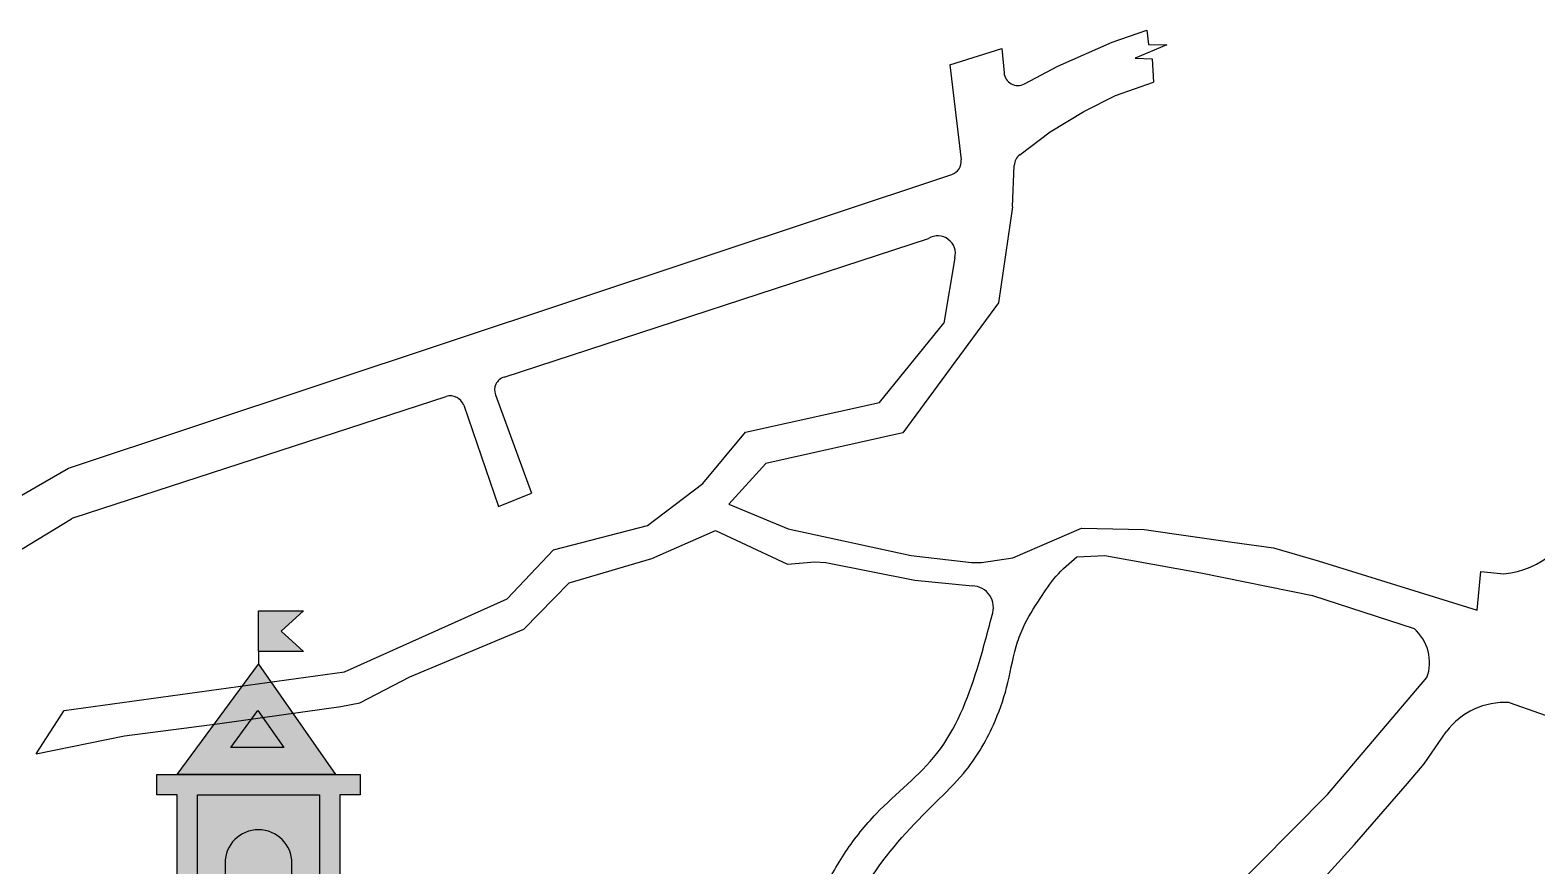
# Model space of a CAD drawing. Header units: metres. Extents: x 125.25 to 127.94, y 109.47 to 110.92.
# Drawn here: x 125.4898 to 125.5985, y 109.7253 to 109.7857 of the extents above; entities that cross this region are included whole.
import ezdxf

# ---------------------------------------------------------------- set-up
doc = ezdxf.new("R2010")
doc.units = ezdxf.units.M
doc.linetypes.add('DASHEDX2', pattern=[38.099999999999994, 25.4, -12.7])
pattern_1 = [(0, (0, 0), (0, 6.985), [5.08, -1.905]), (90, (0, 0), (-6.985, 4.277078946022131e-16), [5.08, -1.905])]

# ---------------------------------------------------------------- blocks, each defined once
blk = doc.blocks.new('A$C7F8862DF')
at = {"linetype": 'DASHEDX2', "true_color": 0xf53d00, "transparency": 33554687}
h = blk.add_hatch(dxfattribs=at)
h.set_pattern_fill('ANGLE', color=20)
h.set_pattern_definition(pattern_1)
h.paths.add_polyline_path([(0.0037499999999641, 0.01110162074805032), (0.003749999999996589, 0.01260162074805748), (0.005418250573271166, 0.01260162074805748), (0.004584125286640983, 0.0118516207480468), (0.005418250573271166, 0.01110162074805032)])
h.paths.add_polyline_path([(0.001499999999978741, 0.0007500000000248974), (0.001499999999978741, 0.005805751500375322), (0.006000000000014438, 0.005805751500375322), (0.005999999999957595, 0.0007500000000248974)])
edge = h.paths.add_edge_path()
edge.add_arc((0.00374999999999659, 0.003275437618755428), 0.001236848067962357, 90.00000000000004, 180)
edge.add_line((0.002513151932034233, 0.003275437618755428), (0.002513151932029448, 0.0007500000000201356))
edge.add_line((0.002513151932029448, 0.0007500000000201355), (0.00498684806796373, 0.0007500000000248218))
edge.add_line((0.00498684806796373, 0.0007500000000248218), (0.004986848067958946, 0.003275437618755428))
edge.add_arc((0.003749999999996589, 0.003275437618755427), 0.001236848067962357, 4.017968591707413e-14, 90)
h.paths.add_polyline_path([(0.002727219116451872, 0.007555751500386008), (0.003729008227845009, 0.008917379114293123), (0.004680350670044931, 0.007555751500386008)], flags=16)
h.paths.add_polyline_path([(0.0007499999999822649, 0.006555751500386009), (0.003749999999996589, 0.01063333908372499), (0.006598930273000292, 0.006555751500386009)])
at = {"linetype": 'DASHEDX2', "transparency": 33554687}
h = blk.add_hatch(color=20, dxfattribs=at)
h.dxf.hatch_style = 1
h.paths.add_polyline_path([(0.0007499999999822649, 0.006555751500386009), (0.003749999999996589, 0.01063333908372499), (0.006598930273000292, 0.006555751500386009)])
h.paths.add_polyline_path([(0.002727219116451872, 0.007555751500386008), (0.003729008227845009, 0.008917379114293123), (0.004680350670044931, 0.007555751500386008)], flags=16)
h.paths.add_polyline_path([(0.0037499999999641, 0.01110162074805032), (0.003749999999996589, 0.01260162074805748), (0.005418250573271166, 0.01260162074805748), (0.004584125286640983, 0.0118516207480468), (0.005418250573271166, 0.01110162074805032)])
h.paths.add_polyline_path([(0.001499999999978741, 0.0007500000000248974), (0.001499999999978741, 0.005805751500375322), (0.006000000000014438, 0.005805751500375322), (0.005999999999957595, 0.0007500000000248974)])
edge = h.paths.add_edge_path()
edge.add_arc((0.00374999999999659, 0.003275437618755428), 0.001236848067962357, 90.00000000000004, 180)
edge.add_line((0.002513151932034233, 0.003275437618755428), (0.002513151932029448, 0.0007500000000201356))
edge.add_line((0.002513151932029448, 0.0007500000000201355), (0.00498684806796373, 0.0007500000000248218))
edge.add_line((0.00498684806796373, 0.0007500000000248218), (0.004986848067958946, 0.003275437618755428))
edge.add_arc((0.003749999999996589, 0.003275437618755427), 0.001236848067962357, 4.017968591707413e-14, 90)
h = blk.add_hatch(dxfattribs=at)
h.set_pattern_fill('ANGLE', color=20)
h.set_pattern_definition(pattern_1)
h.paths.add_polyline_path([(0.0037499999999641, 0.01110162074805032), (0.003749999999996589, 0.01260162074805748), (0.005418250573271166, 0.01260162074805748), (0.004584125286640983, 0.0118516207480468), (0.005418250573271166, 0.01110162074805032)])
at = {"linetype": 'DASHEDX2', "true_color": 0xeb7500, "transparency": 33554687}
h = blk.add_hatch(dxfattribs=at)
h.set_pattern_fill('ANGLE', color=30)
h.set_pattern_definition(pattern_1)
h.paths.add_polyline_path([(0.0037499999999641, 0.01110162074805032), (0.003749999999996589, 0.01260162074805748), (0.005418250573271166, 0.01260162074805748), (0.004584125286640983, 0.0118516207480468), (0.005418250573271166, 0.01110162074805032)])
at = {"linetype": 'DASHEDX2', "transparency": 33554687}
h = blk.add_hatch(dxfattribs=at)
h.set_pattern_fill('ANGLE', color=20)
h.set_pattern_definition(pattern_1)
h.paths.add_polyline_path([(0.0037499999999641, 0.01110162074805032), (0.003749999999996589, 0.01260162074805748), (0.005418250573271166, 0.01260162074805748), (0.004584125286640983, 0.0118516207480468), (0.005418250573271166, 0.01110162074805032)])
at = {"linetype": 'DASHEDX2', "true_color": 0xffffff, "transparency": 33554687}
h = blk.add_hatch(dxfattribs=at)
h.set_pattern_fill('ANGLE')
h.set_pattern_definition(pattern_1)
h.paths.add_polyline_path([(0.0007499999999822649, 0.006555751500386009), (0.003749999999996589, 0.01063333908372499), (0.006598930273000292, 0.006555751500386009)])
at = {"linetype": 'DASHEDX2', "transparency": 33554687}
h = blk.add_hatch(dxfattribs=at)
h.set_pattern_fill('ANGLE', color=20)
h.set_pattern_definition(pattern_1)
h.paths.add_polyline_path([(0.0007499999999822649, 0.006555751500386009), (0.003749999999996589, 0.01063333908372499), (0.006598930273000292, 0.006555751500386009)])
h.paths.add_polyline_path([(0.002727219116451872, 0.007555751500386008), (0.003729008227845009, 0.008917379114293123), (0.004680350670044931, 0.007555751500386008)], flags=16)
at = {"linetype": 'DASHEDX2', "true_color": 0xffffff, "transparency": 33554687}
h = blk.add_hatch(dxfattribs=at)
h.set_pattern_fill('ANGLE')
h.set_pattern_definition(pattern_1)
h.paths.add_polyline_path([(0.002727219116451872, 0.007555751500386008), (0.003729008227845009, 0.008917379114293123), (0.004680350670044931, 0.007555751500386008)])
h.paths.add_polyline_path([(0.0007499999999964757, 0.0007500000000533191), (0.000749999999968054, 0.005805751500375322), (-1.4210854715202e-14, 0.005805751500375322), (0, 0.006555751500386009), (0.007499999999993179, 0.006555751500386009), (0.007499999999993179, 0.005805751500375322), (0.006749999999968281, 0.005805751500375322), (0.00674999999993986, 0.0007500000000248974), (0.005999999999957595, 0.0007499999999615132), (0.001499999999978741, 0.0007500000000121076)])
edge = h.paths.add_edge_path(flags=16)
edge.add_arc((0.00374999999999659, 0.003275437618755428), 0.001236848067962357, 90.00000000000004, 180)
edge.add_line((0.002513151932034233, 0.003275437618755428), (0.002513151932029448, 0.0007500000000201356))
edge.add_line((0.002513151932029448, 0.0007500000000201355), (0.00498684806796373, 0.0007500000000248218))
edge.add_line((0.00498684806796373, 0.0007500000000248218), (0.004986848067958946, 0.003275437618755428))
edge.add_arc((0.003749999999996589, 0.003275437618755427), 0.001236848067962357, 4.017968591707413e-14, 90)
h.paths.add_polyline_path([(0.001499999999978741, 0.0007500000000248974), (0.001499999999978741, 0.005805751500375322), (0.006000000000014438, 0.005805751500375322), (0.005999999999957595, 0.0007500000000248974)], flags=16)
h.paths.add_polyline_path([(0, 0), (0, 0.0007500000000106866), (0.007499999999993179, 0.0007500000000248974), (0.007499999999993179, 0)])
h = blk.add_hatch(color=7, dxfattribs=at)
h.dxf.hatch_style = 1
edge = h.paths.add_edge_path()
edge.add_arc((0.00374999999999659, 0.003275437618755428), 0.001236848067962357, 90.00000000000004, 180)
edge.add_line((0.002513151932034233, 0.003275437618755428), (0.002513151932029448, 0.0007500000000201356))
edge.add_line((0.002513151932029448, 0.0007500000000201355), (0.00498684806796373, 0.0007500000000248218))
edge.add_line((0.00498684806796373, 0.0007500000000248218), (0.004986848067958946, 0.003275437618755428))
edge.add_arc((0.003749999999996589, 0.003275437618755427), 0.001236848067962357, 4.017968591707413e-14, 90)
h.paths.add_polyline_path([(0.002727219116451872, 0.007555751500386008), (0.003729008227845009, 0.008917379114293123), (0.004680350670044931, 0.007555751500386008)])
at = {"linetype": 'DASHEDX2', "transparency": 33554687}
h = blk.add_hatch(dxfattribs=at)
h.set_pattern_fill('ANGLE', color=20)
h.set_pattern_definition(pattern_1)
h.paths.add_polyline_path([(0.002727219116451872, 0.007555751500386008), (0.003729008227845009, 0.008917379114293123), (0.004680350670044931, 0.007555751500386008)])
at = {"linetype": 'DASHEDX2', "true_color": 0xffffff, "transparency": 33554687}
h = blk.add_hatch(dxfattribs=at)
h.set_pattern_fill('ANGLE')
h.set_pattern_definition(pattern_1)
h.paths.add_polyline_path([(0.002727219116451872, 0.007555751500386008), (0.003729008227845009, 0.008917379114293123), (0.004680350670044931, 0.007555751500386008)])
h = blk.add_hatch(dxfattribs=at)
h.set_pattern_fill('ANGLE')
h.set_pattern_definition(pattern_1)
h.paths.add_polyline_path([(0.0007499999999964757, 0.0007500000000533191), (0.000749999999968054, 0.005805751500375322), (-1.4210854715202e-14, 0.005805751500375322), (0, 0.006555751500386009), (0.007499999999993179, 0.006555751500386009), (0.007499999999993179, 0.005805751500375322), (0.006749999999968281, 0.005805751500375322), (0.00674999999993986, 0.0007500000000248974), (0.005999999999957595, 0.0007499999999615132), (0.001499999999978741, 0.0007500000000121076)])
h = blk.add_hatch(dxfattribs=at)
h.set_pattern_fill('ANGLE')
h.set_pattern_definition(pattern_1)
edge = h.paths.add_edge_path(flags=16)
edge.add_arc((0.00374999999999659, 0.003275437618755428), 0.001236848067962357, 90.00000000000004, 180)
edge.add_line((0.002513151932034233, 0.003275437618755428), (0.002513151932029448, 0.0007500000000201356))
edge.add_line((0.002513151932029448, 0.0007500000000201355), (0.00498684806796373, 0.0007500000000248218))
edge.add_line((0.00498684806796373, 0.0007500000000248218), (0.004986848067958946, 0.003275437618755428))
edge.add_arc((0.003749999999996589, 0.003275437618755427), 0.001236848067962357, 4.017968591707413e-14, 90)
h.paths.add_polyline_path([(0.0007499999999964757, 0.0007500000000533191), (0.000749999999968054, 0.005805751500375322), (-1.4210854715202e-14, 0.005805751500375322), (0, 0.006555751500386009), (0.007499999999993179, 0.006555751500386009), (0.007499999999993179, 0.005805751500375322), (0.006749999999968281, 0.005805751500375322), (0.00674999999993986, 0.0007500000000248974), (0.005999999999957595, 0.0007499999999615132), (0.001499999999978741, 0.0007500000000121076)])
h.paths.add_polyline_path([(0.001499999999978741, 0.0007500000000248974), (0.001499999999978741, 0.005805751500375322), (0.006000000000014438, 0.005805751500375322), (0.005999999999957595, 0.0007500000000248974)], flags=16)
h.paths.add_polyline_path([(0, 0), (0, 0.0007500000000106866), (0.007499999999993179, 0.0007500000000248974), (0.007499999999993179, 0)])
h = blk.add_hatch(color=7, dxfattribs=at)
h.dxf.hatch_style = 1
h.paths.add_polyline_path([(0.0007499999999964757, 0.0007500000000533191), (0.000749999999968054, 0.005805751500375322), (-1.4210854715202e-14, 0.005805751500375322), (0, 0.006555751500386009), (0.007499999999993179, 0.006555751500386009), (0.007499999999993179, 0.005805751500375322), (0.006749999999968281, 0.005805751500375322), (0.00674999999993986, 0.0007500000000248974), (0.005999999999957595, 0.0007499999999615132), (0.001499999999978741, 0.0007500000000121076)])
h.paths.add_polyline_path([(0, 0), (0, 0.0007500000000106866), (0.007499999999993179, 0.0007500000000248974), (0.007499999999993179, 0)])
h.paths.add_polyline_path([(0.001499999999978741, 0.0007500000000248974), (0.001499999999978741, 0.005805751500375322), (0.006000000000014438, 0.005805751500375322), (0.005999999999957595, 0.0007500000000248974)], flags=16)
h = blk.add_hatch(dxfattribs=at)
h.set_pattern_fill('ANGLE')
h.set_pattern_definition(pattern_1)
h.paths.add_polyline_path([(0, 0), (0, 0.0007500000000106866), (0.007499999999993179, 0.0007500000000248974), (0.007499999999993179, 0)])
edge = h.paths.add_edge_path()
edge.add_arc((0.00374999999999659, 0.003275437618755428), 0.001236848067962357, 90.00000000000004, 180)
edge.add_line((0.002513151932034233, 0.003275437618755428), (0.002513151932029448, 0.0007500000000201356))
edge.add_line((0.002513151932029448, 0.0007500000000201355), (0.00498684806796373, 0.0007500000000248218))
edge.add_line((0.00498684806796373, 0.0007500000000248218), (0.004986848067958946, 0.003275437618755428))
edge.add_arc((0.003749999999996589, 0.003275437618755427), 0.001236848067962357, 4.017968591707413e-14, 90)
edge = h.paths.add_edge_path()
edge.add_line((0.001499999999978741, 0.005805751500375322), (0.006000000000014438, 0.005805751500375322))
at = {"linetype": 'DASHEDX2', "transparency": 33554687}
h = blk.add_hatch(dxfattribs=at)
h.set_pattern_fill('ANGLE', color=20)
h.set_pattern_definition(pattern_1)
h.paths.add_polyline_path([(0.001499999999978741, 0.0007500000000248974), (0.001499999999978741, 0.005805751500375322), (0.006000000000014438, 0.005805751500375322), (0.005999999999957595, 0.0007500000000248974)])
at = {"linetype": 'DASHEDX2', "true_color": 0xeb7500, "transparency": 33554687}
h = blk.add_hatch(dxfattribs=at)
h.set_pattern_fill('ANGLE', color=30)
h.set_pattern_definition(pattern_1)
h.paths.add_polyline_path([(0.001499999999978741, 0.0007500000000248974), (0.001499999999978741, 0.005805751500375322), (0.006000000000014438, 0.005805751500375322), (0.005999999999957595, 0.0007500000000248974)])
at = {"linetype": 'DASHEDX2', "transparency": 33554687}
h = blk.add_hatch(dxfattribs=at)
h.set_pattern_fill('ANGLE', color=20)
h.set_pattern_definition(pattern_1)
h.paths.add_polyline_path([(0.001499999999978741, 0.0007500000000248974), (0.001499999999978741, 0.005805751500375322), (0.006000000000014438, 0.005805751500375322), (0.005999999999957595, 0.0007500000000248974)])
edge = h.paths.add_edge_path()
edge.add_arc((0.00374999999999659, 0.003275437618755428), 0.001236848067962357, 90.00000000000004, 180)
edge.add_line((0.002513151932034233, 0.003275437618755428), (0.002513151932029448, 0.0007500000000201356))
edge.add_line((0.002513151932029448, 0.0007500000000201355), (0.00498684806796373, 0.0007500000000248218))
edge.add_line((0.00498684806796373, 0.0007500000000248218), (0.004986848067958946, 0.003275437618755428))
edge.add_arc((0.003749999999996589, 0.003275437618755427), 0.001236848067962357, 4.017968591707413e-14, 90)
at = {"color": 18, "linetype": 'DASHEDX2', "true_color": 0x000000}
blk.add_line((0.0037499999999641, 0.01110162074805032), (0.003749999999996589, 0.01063333908372499), dxfattribs=at)
at = {"color": 18, "true_color": 0x000000}
for points in [[(0.0037499999999641, 0.01110162074805032), (0.003749999999996589, 0.01260162074805748), (0.005418250573271166, 0.01260162074805748), (0.004584125286640983, 0.0118516207480468), (0.005418250573271166, 0.01110162074805032)], [(0.0007499999999822649, 0.006555751500386009), (0.003749999999996589, 0.01063333908372499), (0.006598930273000292, 0.006555751500386009)], [(0.002727219116451872, 0.007555751500386008), (0.003729008227845009, 0.008917379114293123), (0.004680350670044931, 0.007555751500386008)], [(0.0007499999999964757, 0.0007500000000533191), (0.000749999999968054, 0.005805751500375322), (-1.4210854715202e-14, 0.005805751500375322), (0, 0.006555751500386009), (0.007499999999993179, 0.006555751500386009), (0.007499999999993179, 0.005805751500375322), (0.006749999999968281, 0.005805751500375322), (0.00674999999993986, 0.0007500000000248974), (0.005999999999957595, 0.0007499999999615132), (0.001499999999978741, 0.0007500000000121076)], [(0.001499999999978741, 0.0007500000000248974), (0.001499999999978741, 0.005805751500375322), (0.006000000000014438, 0.005805751500375322), (0.005999999999957595, 0.0007500000000248974)], [(0, 0), (0, 0.0007500000000106866), (0.007499999999993179, 0.0007500000000248974), (0.007499999999993179, 0)]]:
    blk.add_lwpolyline(points, close=True, dxfattribs=at)
at = {"color": 18, "linetype": 'DASHEDX2', "true_color": 0x000000}
blk.add_lwpolyline([(0.003749999999996589, 0.004512285686717785, 0.4142135623730948), (0.002513151932034233, 0.003275437618755428), (0.002513151932029448, 0.0007500000000201355), (0.00498684806796373, 0.0007500000000248218), (0.004986848067958946, 0.003275437618755428, 0.4142135623730948)], format="xyb", close=True, dxfattribs=at)

msp = doc.modelspace()

# ---------------------------------------------------------------- linework, layer by layer
at = {"color": 18, "true_color": 0x000000}
for p, q in [((125.563962099008, 109.7830554799628), (125.5678842584433, 109.7847803887126)), ((125.5678842584433, 109.7847803887126), (125.5703933759857, 109.7856579650334)), ((125.5703933759857, 109.7856579650334), (125.570519411359, 109.7846102413497)), ((125.5561897695827, 109.7831617531378), (125.5599383897642, 109.784337428981)), ((125.5599383897642, 109.784337428981), (125.5600896878143, 109.7825734362513)), ((125.5718367051359, 109.7845945679893), (125.569562818625, 109.7836229754809)), ((125.570519411359, 109.7846102413497), (125.5718367051359, 109.7845945679893)), ((125.5561897695827, 109.7831617531378), (125.5569927534058, 109.7762966648693)), ((125.5615554795809, 109.7817759335875), (125.563962099008, 109.7830554799628)), ((125.569562818625, 109.7836229754809), (125.5707860065282, 109.7835916287602)), ((125.5707860065282, 109.7835916287602), (125.5708789009115, 109.7819105334957)), ((125.5681345523375, 109.7809389349937), (125.5708789009115, 109.7819105334957)), ((125.5658449972188, 109.7797792861355), (125.5681345523375, 109.7809389349937)), ((125.5634142900202, 109.7783062180189), (125.5658449972188, 109.7797792861355)), ((125.5612221639289, 109.776655349149), (125.5634142900202, 109.7783062180189)), ((125.4925974596202, 109.7540377965995), (125.5563151435062, 109.7752316045666)), ((125.5607077399433, 109.7728907513515), (125.5608244968041, 109.7758953654998)), ((125.5607077399433, 109.7728907513515), (125.559688109331, 109.7659820479796)), ((125.5240208767598, 109.7606173931845), (125.554648632783, 109.7706205175463)), ((125.5565360135079, 109.7692088302647), (125.555758815564, 109.764515812609)), ((125.559688109331, 109.7659820479796), (125.5527887081902, 109.7565785463365)), ((125.5511109178487, 109.75878118171), (125.555758815564, 109.764515812609)), ((125.4930149805698, 109.7504645101987), (125.5198496146435, 109.7592050588053)), ((125.5233924426483, 109.7593226133598), (125.525992472183, 109.7522302236102)), ((125.5414262603211, 109.7566240712186), (125.5511109178487, 109.75878118171)), ((125.5211055777543, 109.7585776362258), (125.5236067651182, 109.751259470211)), ((125.5383582893726, 109.7529261299556), (125.5414262603211, 109.7566240712186)), ((125.5527887081902, 109.7565785463365), (125.5428958254345, 109.7543808456121)), ((125.5428958254345, 109.7543808456121), (125.5402333140352, 109.7514351409268)), ((125.4734086245122, 109.7429715890437), (125.4925974596202, 109.7540377965995)), ((125.5236067651182, 109.751259470211), (125.525992472183, 109.7522302236102)), ((125.5343730850905, 109.7498919206925), (125.5383582893726, 109.7529261299556)), ((125.5402333140352, 109.7514351409268), (125.5445123487793, 109.7496613809336)), ((125.4757802648286, 109.7400416835792), (125.4928060771676, 109.7503686895885)), ((125.5275977441659, 109.7481441792939), (125.5343730850905, 109.7498919206925)), ((125.5346769375166, 109.7475248616886), (125.539265999547, 109.7495288882864)), ((125.539265999547, 109.7495288882864), (125.5444738720045, 109.7471069303541)), ((125.5445123487793, 109.7496613809336), (125.5533858578731, 109.7477409242645)), ((125.5607237130765, 109.7475618166705), (125.5656751253028, 109.7497070743034)), ((125.5656751253028, 109.7497070743034), (125.5702035682094, 109.7496078018261)), ((125.5702035682094, 109.7496078018261), (125.5765542025973, 109.7487038420211)), ((125.5242451161783, 109.7446042718908), (125.5275977441659, 109.7481441792939)), ((125.5765542025973, 109.7487038420211), (125.57952644888, 109.7482795336802)), ((125.57952644888, 109.7482795336802), (125.5827573971492, 109.7473559195228)), ((125.5287079117789, 109.7457634370417), (125.5346769375166, 109.7475248616886)), ((125.5444738720045, 109.7471069303541), (125.5464330857537, 109.7472811390389)), ((125.5464330857537, 109.7472811390389), (125.5472247693313, 109.7472382180586)), ((125.5472247693313, 109.7472382180586), (125.553659225869, 109.7459561436401)), ((125.5533858578731, 109.7477409242645), (125.557741599631, 109.747230988402)), ((125.557741599631, 109.747230988402), (125.558473065422, 109.7472273403867)), ((125.558473065422, 109.7472273403867), (125.5607237130765, 109.7475618166705)), ((125.5653467397043, 109.7476327551229), (125.5673514192297, 109.7477388105089)), ((125.5673514192297, 109.7477388105089), (125.5742970360794, 109.746489716293)), ((125.5827573971492, 109.7473559195228), (125.5942201735956, 109.7437790877719)), ((125.5254410782269, 109.7424154474079), (125.5287079117789, 109.7457634370417)), ((125.553659225869, 109.7459561436401), (125.5578073444046, 109.7455428712475)), ((125.5742970360794, 109.746489716293), (125.5823372715905, 109.7448497253694)), ((125.5942201735956, 109.7437790877719), (125.5944991947132, 109.7465729951973)), ((125.5944991947132, 109.7465729951973), (125.5961482518492, 109.7464083076486)), ((125.5125022464705, 109.7393460905771), (125.5242451161783, 109.7446042718908)), ((125.5823372715905, 109.7448497253694), (125.5896704483483, 109.7424529691214)), ((125.5172254354073, 109.7389669624842), (125.5254410782269, 109.7424154474079)), ((125.4922915794871, 109.7365331261649), (125.5125022464705, 109.7393460905771)), ((125.5136199878905, 109.7370854392518), (125.5172254354073, 109.7389669624842)), ((125.5834329566624, 109.7304717100922), (125.5905985751215, 109.7389143075065)), ((125.5122546672591, 109.736841142212), (125.5136199878905, 109.7370854392518)), ((125.5965367609589, 109.7371130610329), (125.6051748972269, 109.7340736031209)), ((125.4902565244659, 109.7334182521106), (125.4922915794871, 109.7365331261649)), ((125.5035165693508, 109.7356000179776), (125.5122546672591, 109.736841142212)), ((125.4902565244659, 109.7334182521106), (125.4966261535722, 109.7347193043777)), ((125.4966261535722, 109.7347193043777), (125.5035165693508, 109.7356000179776)), ((125.5904130082475, 109.7326957153299), (125.5919946381857, 109.7350057029346)), ((125.5891963658641, 109.731277301127), (125.5904130082475, 109.7326957153299)), ((125.5748658914866, 109.7218444934919), (125.5834329566624, 109.7304717100922)), ((125.5853842296676, 109.7268599554239), (125.5891963658641, 109.731277301127)), ((125.5768216365354, 109.7175237193563), (125.5853842296676, 109.7268599554239))]:
    msp.add_line(p, q, dxfattribs=at)
for centre, radius, start, end in [((125.5610860297196, 109.7826588927189), 0.001, 184.9022740439511, 297.9985917654537), ((125.5559995245619, 109.7761804905882), 0.001, 288.3981829344637, 6.671360411292514), ((125.5618237426399, 109.7758565356197), 0.001, 126.9830483609603, 177.7746522999235), ((125.5553111279049, 109.7695387248664), 0.001268532691251408, 344.9263781070579, 121.4835062436576), ((125.5243313409281, 109.7596668081014), 0.001, 108.0872056496476, 200.1326475607171), ((125.5201593189373, 109.7582542258808), 0.001, 18.86929401040182, 108.0414107688145), ((125.5955168293406, 109.7528330213733), 0.006455667341848435, 275.6130181207223, 345.1431176700856), ((125.4933246848635, 109.7495136772741), 0.001, 108.0414107688214, 121.238904751332), ((125.5577545961703, 109.7439712237622), 0.001572532414345246, 339.2941584149175, 88.077738670335), ((125.5875493657139, 109.7400056013904), 0.003238610867703811, 340.308013984092, 49.08520766895587), ((125.5962066728249, 109.7318758790378), 0.005247574051571472, 86.39354275981682, 143.385178180788)]:
    msp.add_arc(centre, radius, start, end, dxfattribs=at)
for points in [[(125.5473696176755, 109.7161603189597), (125.5484898473864, 109.7204452000969), (125.5505870294128, 109.7246175620449), (125.5551454063443, 109.7299005493519), (125.5571703017999, 109.7320064574344), (125.5593246858501, 109.7355120060989), (125.560279105946, 109.7382051527384), (125.5609654556977, 109.7411581968527), (125.5614623800043, 109.7425156542264), (125.5627016234078, 109.744630413022), (125.5638455434828, 109.7462307710294), (125.5653467397043, 109.7476327551229)], [(125.5448139250499, 109.7151046333745), (125.5454421726357, 109.7188387510016), (125.5469194606243, 109.7232107275462), (125.5486808495134, 109.7263619566639), (125.5508698632342, 109.7290933755533), (125.555246921733, 109.7334442145427), (125.5581459985031, 109.7395258670164), (125.5592255555512, 109.7434152231383)]]:
    msp.add_spline(points, degree=3, dxfattribs=at)

# ---------------------------------------------------------------- block references
at = {"color": 7, "true_color": 0xffffff, "xscale": 1.953125, "yscale": 1.953125, "zscale": 1.953125}
msp.add_blockref('A$C7F8862DF', (125.4989775456375, 109.7191200917861), dxfattribs=at)

doc.saveas('drawing.dxf')
